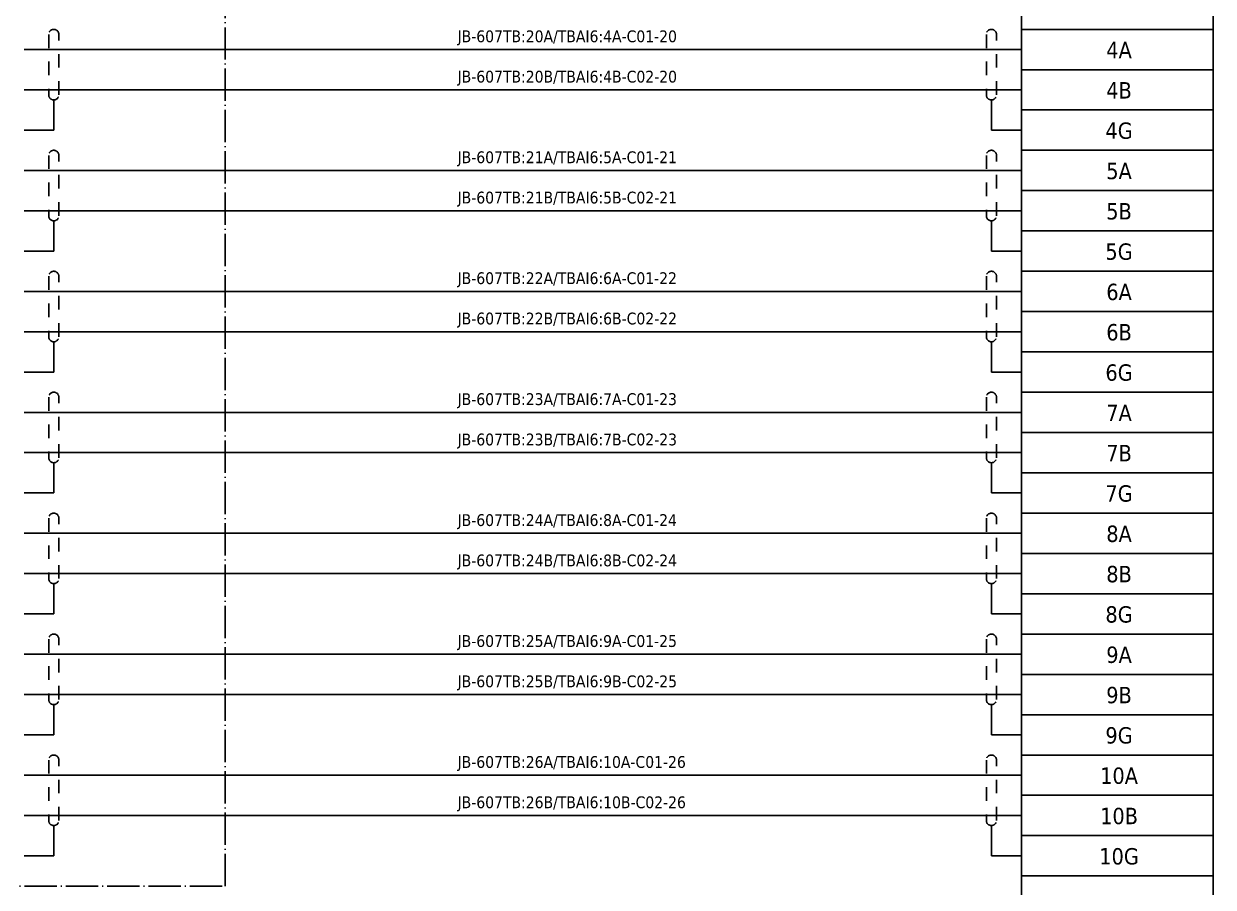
# Model space of a CAD drawing. Header units: millimetres. Extents: x 0 to 1792788, y -13 to 262234.
# Drawn here: x 89 to 207, y 125.9 to 211.6 of the extents above; entities that cross this region are included whole.
import ezdxf
from ezdxf.enums import TextEntityAlignment as Align

# ---------------------------------------------------------------- set-up
doc = ezdxf.new("R2010")
doc.units = ezdxf.units.MM
doc.linetypes.add('EPL_DASH', pattern=[1, 0.5, -0.5])
doc.linetypes.add('EPL_DASHDOT', pattern=[1, 0.8, -0.1, 0, -0.1])
for name, color, linetype, lineweight in [('EPLAN300', 5, 'Continuous', 25), ('EPLAN307', 134, 'EPL_DASHDOT', 25), ('EPLAN311', 7, 'Continuous', 25), ('EPLAN314', 5, 'EPL_DASH', 25), ('EPLAN400', 5, 'Continuous', 35), ('EPLAN405', 7, 'Continuous', 25), ('EPLAN421', 5, 'Continuous', 35), ('EPLAN433', 251, 'Continuous', 35), ('EPLAN500', 7, 'Continuous', 35), ('EPLAN501', 7, 'Continuous', 35), ('EPLAN502', 7, 'Continuous', 35), ('EPLAN503', 7, 'Continuous', 35), ('EPLAN504', 7, 'Continuous', 35), ('EPLAN546', 1, 'Continuous', 25)]:
    doc.layers.add(name, color=color, linetype=linetype, lineweight=lineweight)
doc.styles.add('Tahoma', font='')
doc.styles.get('Tahoma').set_extended_font_data('Tahoma')

# ---------------------------------------------------------------- blocks, each defined once
blk = doc.blocks.new('EPLSYM_LibrarySPECIAL_en_US_Symbol427_Variant5_Placement1_26')
at = {"layer": 'EPLAN421', "color": 5, "style": 'Tahoma'}
for tag, p in [('17_20029[1]', (-0.9525, 3.335)), ('17_20029[2]', (20.0025, 3.335))]:
    blk.add_attdef(tag, text='', height=1.1739, dxfattribs=at).set_placement(p, align=Align.BOTTOM_RIGHT)
at = {"layer": 'EPLAN433', "color": 251, "style": 'Tahoma'}
blk.add_attdef('17_20406_1', text='', height=1.6254, dxfattribs=at).set_placement((0.9525, 1.5875), align=Align.BOTTOM_RIGHT)
blk.add_attdef('17_20406', text='', height=1.6254, dxfattribs=at).set_placement((0.9525, 1.5875), align=Align.BOTTOM_LEFT)
blk = doc.blocks.new('EPLSYM_LibrarySPECIAL_en_US_Symbol427_Variant5_Placement1_27')
at = {"layer": 'EPLAN421', "color": 5, "style": 'Tahoma'}
for tag, p in [('17_20029[1]', (-0.9525, 3.335)), ('17_20029[2]', (20.0025, 3.335))]:
    blk.add_attdef(tag, text='', height=1.1739, dxfattribs=at).set_placement(p, align=Align.BOTTOM_RIGHT)
at = {"layer": 'EPLAN433', "color": 251, "style": 'Tahoma'}
blk.add_attdef('17_20406_1', text='', height=1.6254, dxfattribs=at).set_placement((0.9525, 1.5875), align=Align.BOTTOM_RIGHT)
blk.add_attdef('17_20406', text='', height=1.6254, dxfattribs=at).set_placement((0.9525, 1.5875), align=Align.BOTTOM_LEFT)
blk = doc.blocks.new('EPLSYM_LibrarySPECIAL_en_US_Symbol427_Variant5_Placement1_28')
at = {"layer": 'EPLAN421', "color": 5, "style": 'Tahoma'}
for tag, p in [('17_20029[1]', (-0.9525, 3.335)), ('17_20029[2]', (20.0025, 3.335))]:
    blk.add_attdef(tag, text='', height=1.1739, dxfattribs=at).set_placement(p, align=Align.BOTTOM_RIGHT)
at = {"layer": 'EPLAN433', "color": 251, "style": 'Tahoma'}
blk.add_attdef('17_20406_1', text='', height=1.6254, dxfattribs=at).set_placement((0.9525, 1.5875), align=Align.BOTTOM_RIGHT)
blk.add_attdef('17_20406', text='', height=1.6254, dxfattribs=at).set_placement((0.9525, 1.5875), align=Align.BOTTOM_LEFT)
blk = doc.blocks.new('EPLSYM_LibrarySPECIAL_en_US_Symbol427_Variant5_Placement1_29')
at = {"layer": 'EPLAN421', "color": 5, "style": 'Tahoma'}
for tag, p in [('17_20029[1]', (-0.9525, 3.335)), ('17_20029[2]', (20.0025, 3.335))]:
    blk.add_attdef(tag, text='', height=1.1739, dxfattribs=at).set_placement(p, align=Align.BOTTOM_RIGHT)
at = {"layer": 'EPLAN433', "color": 251, "style": 'Tahoma'}
blk.add_attdef('17_20406_1', text='', height=1.6254, dxfattribs=at).set_placement((0.9525, 1.5875), align=Align.BOTTOM_RIGHT)
blk.add_attdef('17_20406', text='', height=1.6254, dxfattribs=at).set_placement((0.9525, 1.5875), align=Align.BOTTOM_LEFT)
blk = doc.blocks.new('EPLSYM_LibrarySPECIAL_en_US_Symbol427_Variant5_Placement1_30')
at = {"layer": 'EPLAN421', "color": 5, "style": 'Tahoma'}
for tag, p in [('17_20029[1]', (-0.9525, 3.335)), ('17_20029[2]', (20.0025, 3.335))]:
    blk.add_attdef(tag, text='', height=1.1739, dxfattribs=at).set_placement(p, align=Align.BOTTOM_RIGHT)
at = {"layer": 'EPLAN433', "color": 251, "style": 'Tahoma'}
blk.add_attdef('17_20406_1', text='', height=1.6254, dxfattribs=at).set_placement((0.9525, 1.5875), align=Align.BOTTOM_RIGHT)
blk.add_attdef('17_20406', text='', height=1.6254, dxfattribs=at).set_placement((0.9525, 1.5875), align=Align.BOTTOM_LEFT)
blk = doc.blocks.new('EPLSYM_LibrarySPECIAL_en_US_Symbol427_Variant5_Placement1_31')
at = {"layer": 'EPLAN421', "color": 5, "style": 'Tahoma'}
for tag, p in [('17_20029[1]', (-0.9525, 3.335)), ('17_20029[2]', (20.0025, 3.335))]:
    blk.add_attdef(tag, text='', height=1.1739, dxfattribs=at).set_placement(p, align=Align.BOTTOM_RIGHT)
at = {"layer": 'EPLAN433', "color": 251, "style": 'Tahoma'}
blk.add_attdef('17_20406_1', text='', height=1.6254, dxfattribs=at).set_placement((0.9525, 1.5875), align=Align.BOTTOM_RIGHT)
blk.add_attdef('17_20406', text='', height=1.6254, dxfattribs=at).set_placement((0.9525, 1.5875), align=Align.BOTTOM_LEFT)
blk = doc.blocks.new('EPLSYM_LibrarySPECIAL_en_US_Symbol427_Variant5_Placement1_32')
at = {"layer": 'EPLAN421', "color": 5, "style": 'Tahoma'}
for tag, p in [('17_20029[1]', (-0.9525, 3.335)), ('17_20029[2]', (20.0025, 3.335))]:
    blk.add_attdef(tag, text='', height=1.1739, dxfattribs=at).set_placement(p, align=Align.BOTTOM_RIGHT)
at = {"layer": 'EPLAN433', "color": 251, "style": 'Tahoma'}
blk.add_attdef('17_20406_1', text='', height=1.6254, dxfattribs=at).set_placement((0.9525, 1.5875), align=Align.BOTTOM_RIGHT)
blk.add_attdef('17_20406', text='', height=1.6254, dxfattribs=at).set_placement((0.9525, 1.5875), align=Align.BOTTOM_LEFT)
blk = doc.blocks.new('EPLSYM_LibrarySPECIAL_en_US_Symbol427_Variant5_Placement1_33')
at = {"layer": 'EPLAN421', "color": 5, "style": 'Tahoma'}
for tag, p in [('17_20029[1]', (-0.9525, 3.335)), ('17_20029[2]', (20.0025, 3.335))]:
    blk.add_attdef(tag, text='', height=1.1739, dxfattribs=at).set_placement(p, align=Align.BOTTOM_RIGHT)
at = {"layer": 'EPLAN433', "color": 251, "style": 'Tahoma'}
blk.add_attdef('17_20406_1', text='', height=1.6254, dxfattribs=at).set_placement((0.9525, 1.5875), align=Align.BOTTOM_RIGHT)
blk.add_attdef('17_20406', text='', height=1.6254, dxfattribs=at).set_placement((0.9525, 1.5875), align=Align.BOTTOM_LEFT)
blk = doc.blocks.new('EPLSYM_LibrarySPECIAL_en_US_Symbol427_Variant5_Placement1_34')
at = {"layer": 'EPLAN421', "color": 5, "style": 'Tahoma'}
for tag, p in [('17_20029[1]', (-0.9525, 3.335)), ('17_20029[2]', (20.0025, 3.335))]:
    blk.add_attdef(tag, text='', height=1.1739, dxfattribs=at).set_placement(p, align=Align.BOTTOM_RIGHT)
at = {"layer": 'EPLAN433', "color": 251, "style": 'Tahoma'}
blk.add_attdef('17_20406_1', text='', height=1.6254, dxfattribs=at).set_placement((0.9525, 1.5875), align=Align.BOTTOM_RIGHT)
blk.add_attdef('17_20406', text='', height=1.6254, dxfattribs=at).set_placement((0.9525, 1.5875), align=Align.BOTTOM_LEFT)
blk = doc.blocks.new('EPLSYM_LibrarySPECIAL_en_US_Symbol427_Variant5_Placement1_35')
at = {"layer": 'EPLAN421', "color": 5, "style": 'Tahoma'}
for tag, p in [('17_20029[1]', (-0.9525, 3.335)), ('17_20029[2]', (20.0025, 3.335))]:
    blk.add_attdef(tag, text='', height=1.1739, dxfattribs=at).set_placement(p, align=Align.BOTTOM_RIGHT)
at = {"layer": 'EPLAN433', "color": 251, "style": 'Tahoma'}
blk.add_attdef('17_20406_1', text='', height=1.6254, dxfattribs=at).set_placement((0.9525, 1.5875), align=Align.BOTTOM_RIGHT)
blk.add_attdef('17_20406', text='', height=1.6254, dxfattribs=at).set_placement((0.9525, 1.5875), align=Align.BOTTOM_LEFT)
blk = doc.blocks.new('EPLSYM_LibrarySPECIAL_en_US_Symbol427_Variant5_Placement1_36')
at = {"layer": 'EPLAN421', "color": 5, "style": 'Tahoma'}
for tag, p in [('17_20029[1]', (-0.9525, 3.335)), ('17_20029[2]', (20.0025, 3.335))]:
    blk.add_attdef(tag, text='', height=1.1739, dxfattribs=at).set_placement(p, align=Align.BOTTOM_RIGHT)
at = {"layer": 'EPLAN433', "color": 251, "style": 'Tahoma'}
blk.add_attdef('17_20406_1', text='', height=1.6254, dxfattribs=at).set_placement((0.9525, 1.5875), align=Align.BOTTOM_RIGHT)
blk.add_attdef('17_20406', text='', height=1.6254, dxfattribs=at).set_placement((0.9525, 1.5875), align=Align.BOTTOM_LEFT)
blk = doc.blocks.new('EPLSYM_LibrarySPECIAL_en_US_Symbol427_Variant5_Placement1_37')
at = {"layer": 'EPLAN421', "color": 5, "style": 'Tahoma'}
for tag, p in [('17_20029[1]', (-0.9525, 3.335)), ('17_20029[2]', (20.0025, 3.335))]:
    blk.add_attdef(tag, text='', height=1.1739, dxfattribs=at).set_placement(p, align=Align.BOTTOM_RIGHT)
at = {"layer": 'EPLAN433', "color": 251, "style": 'Tahoma'}
blk.add_attdef('17_20406_1', text='', height=1.6254, dxfattribs=at).set_placement((0.9525, 1.5875), align=Align.BOTTOM_RIGHT)
blk.add_attdef('17_20406', text='', height=1.6254, dxfattribs=at).set_placement((0.9525, 1.5875), align=Align.BOTTOM_LEFT)
blk = doc.blocks.new('EPLSYM_LibrarySPECIAL_en_US_Symbol427_Variant5_Placement1_38')
at = {"layer": 'EPLAN421', "color": 5, "style": 'Tahoma'}
for tag, p in [('17_20029[1]', (-0.9525, 3.335)), ('17_20029[2]', (20.0025, 3.335))]:
    blk.add_attdef(tag, text='', height=1.1739, dxfattribs=at).set_placement(p, align=Align.BOTTOM_RIGHT)
at = {"layer": 'EPLAN433', "color": 251, "style": 'Tahoma'}
blk.add_attdef('17_20406_1', text='', height=1.6254, dxfattribs=at).set_placement((0.9525, 1.5875), align=Align.BOTTOM_RIGHT)
blk.add_attdef('17_20406', text='', height=1.6254, dxfattribs=at).set_placement((0.9525, 1.5875), align=Align.BOTTOM_LEFT)
blk = doc.blocks.new('EPLSYM_LibrarySPECIAL_en_US_Symbol427_Variant5_Placement1_39')
at = {"layer": 'EPLAN421', "color": 5, "style": 'Tahoma'}
for tag, p in [('17_20029[1]', (-0.9525, 3.335)), ('17_20029[2]', (20.0025, 3.335))]:
    blk.add_attdef(tag, text='', height=1.1739, dxfattribs=at).set_placement(p, align=Align.BOTTOM_RIGHT)
at = {"layer": 'EPLAN433', "color": 251, "style": 'Tahoma'}
blk.add_attdef('17_20406_1', text='', height=1.6254, dxfattribs=at).set_placement((0.9525, 1.5875), align=Align.BOTTOM_RIGHT)
blk.add_attdef('17_20406', text='', height=1.6254, dxfattribs=at).set_placement((0.9525, 1.5875), align=Align.BOTTOM_LEFT)
blk = doc.blocks.new('EPLSYM_LibrarySPECIAL_en_US_Symbol427_Variant5_Placement1_54')
at = {"layer": 'EPLAN421', "color": 5, "style": 'Tahoma'}
for tag, p in [('17_20029[1]', (-0.9525, 3.335)), ('17_20029[2]', (20.0025, 3.335))]:
    blk.add_attdef(tag, text='', height=1.1739, dxfattribs=at).set_placement(p, align=Align.BOTTOM_RIGHT)
at = {"layer": 'EPLAN433', "color": 251, "style": 'Tahoma'}
blk.add_attdef('17_20406_1', text='', height=1.6254, dxfattribs=at).set_placement((0.9525, 1.5875), align=Align.BOTTOM_RIGHT)
blk.add_attdef('17_20406', text='', height=1.6254, dxfattribs=at).set_placement((0.9525, 1.5875), align=Align.BOTTOM_LEFT)
blk = doc.blocks.new('EPLSYM_LibrarySPECIAL_en_US_Symbol427_Variant5_Placement1_55')
at = {"layer": 'EPLAN421', "color": 5, "style": 'Tahoma'}
for tag, p in [('17_20029[1]', (-0.9525, 3.335)), ('17_20029[2]', (20.0025, 3.335))]:
    blk.add_attdef(tag, text='', height=1.1739, dxfattribs=at).set_placement(p, align=Align.BOTTOM_RIGHT)
at = {"layer": 'EPLAN433', "color": 251, "style": 'Tahoma'}
blk.add_attdef('17_20406_1', text='', height=1.6254, dxfattribs=at).set_placement((0.9525, 1.5875), align=Align.BOTTOM_RIGHT)
blk.add_attdef('17_20406', text='', height=1.6254, dxfattribs=at).set_placement((0.9525, 1.5875), align=Align.BOTTOM_LEFT)
blk = doc.blocks.new('EPLSYM_LibrarySPECIAL_en_US_Symbol427_Variant5_Placement1_56')
at = {"layer": 'EPLAN421', "color": 5, "style": 'Tahoma'}
for tag, p in [('17_20029[1]', (-0.9525, 3.335)), ('17_20029[2]', (20.0025, 3.335))]:
    blk.add_attdef(tag, text='', height=1.1739, dxfattribs=at).set_placement(p, align=Align.BOTTOM_RIGHT)
at = {"layer": 'EPLAN433', "color": 251, "style": 'Tahoma'}
blk.add_attdef('17_20406_1', text='', height=1.6254, dxfattribs=at).set_placement((0.9525, 1.5875), align=Align.BOTTOM_RIGHT)
blk.add_attdef('17_20406', text='', height=1.6254, dxfattribs=at).set_placement((0.9525, 1.5875), align=Align.BOTTOM_LEFT)
blk = doc.blocks.new('EPLSYM_LibrarySPECIAL_en_US_Symbol427_Variant5_Placement1_57')
at = {"layer": 'EPLAN421', "color": 5, "style": 'Tahoma'}
for tag, p in [('17_20029[1]', (-0.9525, 3.335)), ('17_20029[2]', (20.0025, 3.335))]:
    blk.add_attdef(tag, text='', height=1.1739, dxfattribs=at).set_placement(p, align=Align.BOTTOM_RIGHT)
at = {"layer": 'EPLAN433', "color": 251, "style": 'Tahoma'}
blk.add_attdef('17_20406_1', text='', height=1.6254, dxfattribs=at).set_placement((0.9525, 1.5875), align=Align.BOTTOM_RIGHT)
blk.add_attdef('17_20406', text='', height=1.6254, dxfattribs=at).set_placement((0.9525, 1.5875), align=Align.BOTTOM_LEFT)
blk = doc.blocks.new('EPLSYM_LibrarySPECIAL_en_US_Symbol427_Variant5_Placement1_58')
at = {"layer": 'EPLAN421', "color": 5, "style": 'Tahoma'}
for tag, p in [('17_20029[1]', (-0.9525, 3.335)), ('17_20029[2]', (20.0025, 3.335))]:
    blk.add_attdef(tag, text='', height=1.1739, dxfattribs=at).set_placement(p, align=Align.BOTTOM_RIGHT)
at = {"layer": 'EPLAN433', "color": 251, "style": 'Tahoma'}
blk.add_attdef('17_20406_1', text='', height=1.6254, dxfattribs=at).set_placement((0.9525, 1.5875), align=Align.BOTTOM_RIGHT)
blk.add_attdef('17_20406', text='', height=1.6254, dxfattribs=at).set_placement((0.9525, 1.5875), align=Align.BOTTOM_LEFT)
blk = doc.blocks.new('EPLSYM_LibrarySPECIAL_en_US_Symbol427_Variant5_Placement1_59')
at = {"layer": 'EPLAN421', "color": 5, "style": 'Tahoma'}
for tag, p in [('17_20029[1]', (-0.9525, 3.335)), ('17_20029[2]', (20.0025, 3.335))]:
    blk.add_attdef(tag, text='', height=1.1739, dxfattribs=at).set_placement(p, align=Align.BOTTOM_RIGHT)
at = {"layer": 'EPLAN433', "color": 251, "style": 'Tahoma'}
blk.add_attdef('17_20406_1', text='', height=1.6254, dxfattribs=at).set_placement((0.9525, 1.5875), align=Align.BOTTOM_RIGHT)
blk.add_attdef('17_20406', text='', height=1.6254, dxfattribs=at).set_placement((0.9525, 1.5875), align=Align.BOTTOM_LEFT)
blk = doc.blocks.new('EPLSYM_LibrarySPECIAL_en_US_Symbol427_Variant5_Placement1_60')
at = {"layer": 'EPLAN421', "color": 5, "style": 'Tahoma'}
for tag, p in [('17_20029[1]', (-0.9525, 3.335)), ('17_20029[2]', (20.0025, 3.335))]:
    blk.add_attdef(tag, text='', height=1.1739, dxfattribs=at).set_placement(p, align=Align.BOTTOM_RIGHT)
at = {"layer": 'EPLAN433', "color": 251, "style": 'Tahoma'}
blk.add_attdef('17_20406_1', text='', height=1.6254, dxfattribs=at).set_placement((0.9525, 1.5875), align=Align.BOTTOM_RIGHT)
blk.add_attdef('17_20406', text='', height=1.6254, dxfattribs=at).set_placement((0.9525, 1.5875), align=Align.BOTTOM_LEFT)
blk = doc.blocks.new('EPLSYM_LibrarySPECIAL_Symbol5_Variant1_Placement1_16')
at = {"layer": 'EPLAN314', "ltscale": 2.7}
for p, q in [((-0.5, 6.5), (-0.5, 0.5)), ((0.5, 0.5), (0.5, 6.5))]:
    blk.add_line(p, q, dxfattribs=at)
for centre, start, end in [((0, 6.5), 0, 180), ((0, 0.5), 180, 0)]:
    blk.add_arc(centre, 0.5, start, end, dxfattribs=at)
blk = doc.blocks.new('EPLSYM_LibrarySPECIAL_Symbol5_Variant1_Placement1_17')
at = {"layer": 'EPLAN314', "ltscale": 2.7}
for p, q in [((-0.5, 6.5), (-0.5, 0.5)), ((0.5, 0.5), (0.5, 6.5))]:
    blk.add_line(p, q, dxfattribs=at)
for centre, start, end in [((0, 6.5), 0, 180), ((0, 0.5), 180, 0)]:
    blk.add_arc(centre, 0.5, start, end, dxfattribs=at)
blk = doc.blocks.new('EPLSYM_LibrarySPECIAL_Symbol5_Variant1_Placement1_18')
at = {"layer": 'EPLAN314', "ltscale": 2.7}
for p, q in [((-0.5, 6.5), (-0.5, 0.5)), ((0.5, 0.5), (0.5, 6.5))]:
    blk.add_line(p, q, dxfattribs=at)
for centre, start, end in [((0, 6.5), 0, 180), ((0, 0.5), 180, 0)]:
    blk.add_arc(centre, 0.5, start, end, dxfattribs=at)
blk = doc.blocks.new('EPLSYM_LibrarySPECIAL_Symbol5_Variant1_Placement1_19')
at = {"layer": 'EPLAN314', "ltscale": 2.7}
for p, q in [((-0.5, 6.5), (-0.5, 0.5)), ((0.5, 0.5), (0.5, 6.5))]:
    blk.add_line(p, q, dxfattribs=at)
for centre, start, end in [((0, 6.5), 0, 180), ((0, 0.5), 180, 0)]:
    blk.add_arc(centre, 0.5, start, end, dxfattribs=at)
blk = doc.blocks.new('EPLSYM_LibrarySPECIAL_Symbol5_Variant1_Placement1_20')
at = {"layer": 'EPLAN314', "ltscale": 2.7}
for p, q in [((-0.5, 6.5), (-0.5, 0.5)), ((0.5, 0.5), (0.5, 6.5))]:
    blk.add_line(p, q, dxfattribs=at)
for centre, start, end in [((0, 6.5), 0, 180), ((0, 0.5), 180, 0)]:
    blk.add_arc(centre, 0.5, start, end, dxfattribs=at)
blk = doc.blocks.new('EPLSYM_LibrarySPECIAL_Symbol5_Variant1_Placement1_21')
at = {"layer": 'EPLAN314', "ltscale": 2.7}
for p, q in [((-0.5, 6.5), (-0.5, 0.5)), ((0.5, 0.5), (0.5, 6.5))]:
    blk.add_line(p, q, dxfattribs=at)
for centre, start, end in [((0, 6.5), 0, 180), ((0, 0.5), 180, 0)]:
    blk.add_arc(centre, 0.5, start, end, dxfattribs=at)
blk = doc.blocks.new('EPLSYM_LibrarySPECIAL_Symbol5_Variant1_Placement1_22')
at = {"layer": 'EPLAN314', "ltscale": 2.7}
for p, q in [((-0.5, 6.5), (-0.5, 0.5)), ((0.5, 0.5), (0.5, 6.5))]:
    blk.add_line(p, q, dxfattribs=at)
for centre, start, end in [((0, 6.5), 0, 180), ((0, 0.5), 180, 0)]:
    blk.add_arc(centre, 0.5, start, end, dxfattribs=at)
blk = doc.blocks.new('EPLSYM_LibrarySPECIAL_Symbol5_Variant1_Placement1_23')
at = {"layer": 'EPLAN314', "ltscale": 2.7}
for p, q in [((-0.5, 6.5), (-0.5, 0.5)), ((0.5, 0.5), (0.5, 6.5))]:
    blk.add_line(p, q, dxfattribs=at)
for centre, start, end in [((0, 6.5), 0, 180), ((0, 0.5), 180, 0)]:
    blk.add_arc(centre, 0.5, start, end, dxfattribs=at)
blk = doc.blocks.new('EPLSYM_LibrarySPECIAL_Symbol5_Variant1_Placement1_24')
at = {"layer": 'EPLAN314', "ltscale": 2.7}
for p, q in [((-0.5, 6.5), (-0.5, 0.5)), ((0.5, 0.5), (0.5, 6.5))]:
    blk.add_line(p, q, dxfattribs=at)
for centre, start, end in [((0, 6.5), 0, 180), ((0, 0.5), 180, 0)]:
    blk.add_arc(centre, 0.5, start, end, dxfattribs=at)
blk = doc.blocks.new('EPLSYM_LibrarySPECIAL_Symbol5_Variant1_Placement1_25')
at = {"layer": 'EPLAN314', "ltscale": 2.7}
for p, q in [((-0.5, 6.5), (-0.5, 0.5)), ((0.5, 0.5), (0.5, 6.5))]:
    blk.add_line(p, q, dxfattribs=at)
for centre, start, end in [((0, 6.5), 0, 180), ((0, 0.5), 180, 0)]:
    blk.add_arc(centre, 0.5, start, end, dxfattribs=at)
blk = doc.blocks.new('EPLSYM_LibrarySPECIAL_Symbol5_Variant1_Placement1_26')
at = {"layer": 'EPLAN314', "ltscale": 2.7}
for p, q in [((-0.5, 6.5), (-0.5, 0.5)), ((0.5, 0.5), (0.5, 6.5))]:
    blk.add_line(p, q, dxfattribs=at)
for centre, start, end in [((0, 6.5), 0, 180), ((0, 0.5), 180, 0)]:
    blk.add_arc(centre, 0.5, start, end, dxfattribs=at)
blk = doc.blocks.new('EPLSYM_LibrarySPECIAL_Symbol5_Variant1_Placement1_27')
at = {"layer": 'EPLAN314', "ltscale": 2.7}
for p, q in [((-0.5, 6.5), (-0.5, 0.5)), ((0.5, 0.5), (0.5, 6.5))]:
    blk.add_line(p, q, dxfattribs=at)
for centre, start, end in [((0, 6.5), 0, 180), ((0, 0.5), 180, 0)]:
    blk.add_arc(centre, 0.5, start, end, dxfattribs=at)
blk = doc.blocks.new('EPLSYM_LibrarySPECIAL_Symbol5_Variant1_Placement1_28')
at = {"layer": 'EPLAN314', "ltscale": 2.7}
for p, q in [((-0.5, 6.5), (-0.5, 0.5)), ((0.5, 0.5), (0.5, 6.5))]:
    blk.add_line(p, q, dxfattribs=at)
for centre, start, end in [((0, 6.5), 0, 180), ((0, 0.5), 180, 0)]:
    blk.add_arc(centre, 0.5, start, end, dxfattribs=at)
blk = doc.blocks.new('EPLSYM_LibrarySPECIAL_Symbol5_Variant1_Placement1_29')
at = {"layer": 'EPLAN314', "ltscale": 2.7}
for p, q in [((-0.5, 6.5), (-0.5, 0.5)), ((0.5, 0.5), (0.5, 6.5))]:
    blk.add_line(p, q, dxfattribs=at)
for centre, start, end in [((0, 6.5), 0, 180), ((0, 0.5), 180, 0)]:
    blk.add_arc(centre, 0.5, start, end, dxfattribs=at)
blk = doc.blocks.new('EPLSYM_LibrarySPECIAL_Symbol308_Variant0_Placement0')
at = {"layer": 'EPLAN405', "color": 7, "style": 'Tahoma'}
for tag, p in [('17_31011', (1.5, 6.35)), ('17_31002', (1.5, 0.5))]:
    blk.add_attdef(tag, text='', height=1.17, dxfattribs=at).set_placement(p, align=Align.BOTTOM_LEFT)
for tag, p in [('17_31004', (1.5, 4.4)), ('17_31003', (1.5, 2.45))]:
    blk.add_attdef(tag, p, '', height=1.17, dxfattribs=at)
blk = doc.blocks.new('EPLSYM_LibrarySPECIAL_Symbol2_Variant0_Placement1_10')
at = {"layer": 'EPLAN307', "lineweight": 25, "ltscale": 4}
blk.add_lwpolyline([(0, -126), (106, -126), (106, 0), (0, 0)], close=True, dxfattribs=at)
at = {"layer": 'EPLAN400', "color": 5, "style": 'Tahoma'}
blk.add_attdef('88_20010', text='', height=2.2575, dxfattribs=at).set_placement((-1.5, -0.9515), align=Align.TOP_RIGHT)
at = {"layer": 'EPLAN500', "color": 7, "style": 'Tahoma'}
blk.add_attdef('88_20027', text='', height=1.6254, dxfattribs=at).set_placement((-1.5, -4.57508), align=Align.TOP_RIGHT)
at = {"layer": 'EPLAN501', "color": 7, "style": 'Tahoma'}
blk.add_attdef('88_20011', text='', height=1.6254, dxfattribs=at).set_placement((-1.5, -9.97508), align=Align.TOP_RIGHT)
at = {"layer": 'EPLAN502', "color": 7, "style": 'Tahoma'}
blk.add_attdef('88_20025', text='', height=1.6254, dxfattribs=at).set_placement((-1.5, -12.67508), align=Align.TOP_RIGHT)
at = {"layer": 'EPLAN503', "color": 7, "style": 'Tahoma'}
blk.add_attdef('88_20024', text='', height=1.6254, dxfattribs=at).set_placement((-1.5, -15.37508), align=Align.TOP_RIGHT)
at = {"layer": 'EPLAN504', "color": 7, "style": 'Tahoma'}
blk.add_attdef('88_20901[1]', text='', height=1.6254, dxfattribs=at).set_placement((-1.5, -7.27508), align=Align.TOP_RIGHT)

msp = doc.modelspace()

# ---------------------------------------------------------------- linework, layer by layer
at = {"layer": 'EPLAN300', "color": 3, "lineweight": 25, "ltscale": 4}
for points in [[(188, 211), (207, 211), (207, 215), (188, 215)], [(188, 199), (207, 199), (207, 203), (188, 203)], [(188, 187), (207, 187), (207, 191), (188, 191)], [(188, 175), (207, 175), (207, 179), (188, 179)], [(188, 163), (207, 163), (207, 167), (188, 167)], [(188, 151), (207, 151), (207, 155), (188, 155)], [(188, 139), (207, 139), (207, 143), (188, 143)], [(188, 127), (207, 127), (207, 131), (188, 131)]]:
    msp.add_lwpolyline(points, close=True, dxfattribs=at)
at = {"layer": 'EPLAN300', "lineweight": 25, "ltscale": 4}
for points in [[(188, 207), (207, 207), (207, 211), (188, 211)], [(188, 203), (207, 203), (207, 207), (188, 207)], [(188, 195), (207, 195), (207, 199), (188, 199)], [(188, 191), (207, 191), (207, 195), (188, 195)], [(188, 183), (207, 183), (207, 187), (188, 187)], [(188, 179), (207, 179), (207, 183), (188, 183)], [(188, 171), (207, 171), (207, 175), (188, 175)], [(188, 167), (207, 167), (207, 171), (188, 171)], [(188, 159), (207, 159), (207, 163), (188, 163)], [(188, 155), (207, 155), (207, 159), (188, 159)], [(188, 147), (207, 147), (207, 151), (188, 151)], [(188, 143), (207, 143), (207, 147), (188, 147)], [(188, 135), (207, 135), (207, 139), (188, 139)], [(188, 131), (207, 131), (207, 135), (188, 135)], [(188, 123), (207, 123), (207, 127), (188, 127)]]:
    msp.add_lwpolyline(points, close=True, dxfattribs=at)
at = {"layer": 'EPLAN311', "color": 7, "ltscale": 4}
for p, q in [((89.05, 209), (188, 209)), ((89.05, 205), (188, 205)), ((89.05, 197), (188, 197)), ((89.05, 193), (188, 193)), ((89.05, 185), (188, 185)), ((89.05, 181), (188, 181)), ((89.05, 173), (188, 173)), ((89.05, 169), (188, 169)), ((89.05, 161), (188, 161)), ((89.05, 157), (188, 157)), ((89.05, 149), (188, 149)), ((89.05, 145), (188, 145)), ((89.05, 137), (188, 137)), ((89.05, 133), (188, 133))]:
    msp.add_line(p, q, dxfattribs=at)
at = {"layer": 'EPLAN311', "color": 1, "linetype": 'Continuous', "lineweight": 25, "ltscale": 4}
for p, q in [((92, 203), (92, 201)), ((185, 203), (185, 201)), ((90, 201), (92, 201)), ((185, 201), (187, 201)), ((92, 191), (92, 189)), ((185, 191), (185, 189)), ((90, 189), (92, 189)), ((185, 189), (187, 189)), ((92, 179), (92, 177)), ((185, 179), (185, 177)), ((90, 177), (92, 177)), ((185, 177), (187, 177)), ((92, 167), (92, 165)), ((185, 167), (185, 165)), ((90, 165), (92, 165)), ((185, 165), (187, 165)), ((92, 155), (92, 153)), ((185, 155), (185, 153)), ((90, 153), (92, 153)), ((185, 153), (187, 153)), ((92, 143), (92, 141)), ((185, 143), (185, 141)), ((90, 141), (92, 141)), ((185, 141), (187, 141)), ((92, 131), (92, 129)), ((185, 131), (185, 129)), ((90, 129), (92, 129)), ((185, 129), (187, 129))]:
    msp.add_line(p, q, dxfattribs=at)
at = {"layer": 'EPLAN546', "ltscale": 4}
for p, q in [((92, 201), (92, 204)), ((185, 201), (185, 204)), ((89.05, 201), (92, 201)), ((188, 201), (185, 201)), ((92, 189), (92, 192)), ((185, 189), (185, 192)), ((89.05, 189), (92, 189)), ((188, 189), (185, 189)), ((92, 177), (92, 180)), ((185, 177), (185, 180)), ((89.05, 177), (92, 177)), ((188, 177), (185, 177)), ((92, 165), (92, 168)), ((185, 165), (185, 168)), ((89.05, 165), (92, 165)), ((188, 165), (185, 165)), ((92, 153), (92, 156)), ((185, 153), (185, 156)), ((89.05, 153), (92, 153)), ((188, 153), (185, 153)), ((92, 141), (92, 144)), ((185, 141), (185, 144)), ((89.05, 141), (92, 141)), ((188, 141), (185, 141)), ((92, 129), (92, 132)), ((185, 129), (185, 132)), ((89.05, 129), (92, 129)), ((188, 129), (185, 129))]:
    msp.add_line(p, q, dxfattribs=at)

# ---------------------------------------------------------------- block references
ref = msp.add_blockref('EPLSYM_LibrarySPECIAL_Symbol2_Variant0_Placement1_10', (3, 252))
ref.add_attrib('88_20010', 'JB-607', dxfattribs={"layer": 'EPLAN400', "color": 5, "height": 2.257, "style": 'Tahoma'}).set_placement((16.61, 255.81), align=Align.TOP_RIGHT)
for name, p in [('EPLSYM_LibrarySPECIAL_Symbol5_Variant1_Placement1_16', (92, 204)), ('EPLSYM_LibrarySPECIAL_Symbol5_Variant1_Placement1_17', (185, 204)), ('EPLSYM_LibrarySPECIAL_Symbol5_Variant1_Placement1_18', (92, 192)), ('EPLSYM_LibrarySPECIAL_Symbol5_Variant1_Placement1_19', (185, 192)), ('EPLSYM_LibrarySPECIAL_Symbol5_Variant1_Placement1_20', (92, 180)), ('EPLSYM_LibrarySPECIAL_Symbol5_Variant1_Placement1_21', (185, 180)), ('EPLSYM_LibrarySPECIAL_Symbol5_Variant1_Placement1_22', (92, 168)), ('EPLSYM_LibrarySPECIAL_Symbol5_Variant1_Placement1_23', (185, 168)), ('EPLSYM_LibrarySPECIAL_Symbol5_Variant1_Placement1_24', (92, 156)), ('EPLSYM_LibrarySPECIAL_Symbol5_Variant1_Placement1_25', (185, 156)), ('EPLSYM_LibrarySPECIAL_Symbol5_Variant1_Placement1_26', (92, 144)), ('EPLSYM_LibrarySPECIAL_Symbol5_Variant1_Placement1_27', (185, 144)), ('EPLSYM_LibrarySPECIAL_Symbol5_Variant1_Placement1_28', (92, 132)), ('EPLSYM_LibrarySPECIAL_Symbol5_Variant1_Placement1_29', (185, 132))]:
    msp.add_blockref(name, p)
ref = msp.add_blockref('EPLSYM_LibrarySPECIAL_Symbol308_Variant0_Placement0', (132, 209))
ref.add_attrib('17_31011', 'JB-607TB:20A/TBAI6:4A-C01-20', dxfattribs={"layer": 'EPLAN405', "color": 7, "height": 1.1739, "style": 'Tahoma'}).set_placement((132.05, 209.37), align=Align.BOTTOM_LEFT)
ref = msp.add_blockref('EPLSYM_LibrarySPECIAL_en_US_Symbol427_Variant5_Placement1_26', (188, 209))
ref.add_attrib('17_20011', '4A', dxfattribs={"layer": 'EPLAN501', "color": 7, "height": 1.625, "style": 'Tahoma'}).set_placement((197.66, 207.65), align=Align.BOTTOM_CENTER)
ref = msp.add_blockref('EPLSYM_LibrarySPECIAL_Symbol308_Variant0_Placement0', (132, 205))
ref.add_attrib('17_31011', 'JB-607TB:20B/TBAI6:4B-C02-20', dxfattribs={"layer": 'EPLAN405', "color": 7, "height": 1.1739, "style": 'Tahoma'}).set_placement((132.05, 205.37), align=Align.BOTTOM_LEFT)
ref = msp.add_blockref('EPLSYM_LibrarySPECIAL_en_US_Symbol427_Variant5_Placement1_27', (188, 205))
ref.add_attrib('17_20011', '4B', dxfattribs={"layer": 'EPLAN501', "color": 7, "height": 1.625, "style": 'Tahoma'}).set_placement((197.66, 203.65), align=Align.BOTTOM_CENTER)
ref = msp.add_blockref('EPLSYM_LibrarySPECIAL_en_US_Symbol427_Variant5_Placement1_54', (188, 201))
ref.add_attrib('17_20011', '4G', dxfattribs={"layer": 'EPLAN501', "color": 7, "height": 1.625, "style": 'Tahoma'}).set_placement((197.66, 199.65), align=Align.BOTTOM_CENTER)
ref = msp.add_blockref('EPLSYM_LibrarySPECIAL_Symbol308_Variant0_Placement0', (132, 197))
ref.add_attrib('17_31011', 'JB-607TB:21A/TBAI6:5A-C01-21', dxfattribs={"layer": 'EPLAN405', "color": 7, "height": 1.1739, "style": 'Tahoma'}).set_placement((132.05, 197.37), align=Align.BOTTOM_LEFT)
ref = msp.add_blockref('EPLSYM_LibrarySPECIAL_en_US_Symbol427_Variant5_Placement1_28', (188, 197))
ref.add_attrib('17_20011', '5A', dxfattribs={"layer": 'EPLAN501', "color": 7, "height": 1.625, "style": 'Tahoma'}).set_placement((197.66, 195.65), align=Align.BOTTOM_CENTER)
ref = msp.add_blockref('EPLSYM_LibrarySPECIAL_Symbol308_Variant0_Placement0', (132, 193))
ref.add_attrib('17_31011', 'JB-607TB:21B/TBAI6:5B-C02-21', dxfattribs={"layer": 'EPLAN405', "color": 7, "height": 1.1739, "style": 'Tahoma'}).set_placement((132.05, 193.37), align=Align.BOTTOM_LEFT)
ref = msp.add_blockref('EPLSYM_LibrarySPECIAL_en_US_Symbol427_Variant5_Placement1_29', (188, 193))
ref.add_attrib('17_20011', '5B', dxfattribs={"layer": 'EPLAN501', "color": 7, "height": 1.625, "style": 'Tahoma'}).set_placement((197.66, 191.65), align=Align.BOTTOM_CENTER)
ref = msp.add_blockref('EPLSYM_LibrarySPECIAL_en_US_Symbol427_Variant5_Placement1_55', (188, 189))
ref.add_attrib('17_20011', '5G', dxfattribs={"layer": 'EPLAN501', "color": 7, "height": 1.625, "style": 'Tahoma'}).set_placement((197.66, 187.65), align=Align.BOTTOM_CENTER)
ref = msp.add_blockref('EPLSYM_LibrarySPECIAL_Symbol308_Variant0_Placement0', (132, 185))
ref.add_attrib('17_31011', 'JB-607TB:22A/TBAI6:6A-C01-22', dxfattribs={"layer": 'EPLAN405', "color": 7, "height": 1.1739, "style": 'Tahoma'}).set_placement((132.05, 185.37), align=Align.BOTTOM_LEFT)
ref = msp.add_blockref('EPLSYM_LibrarySPECIAL_en_US_Symbol427_Variant5_Placement1_30', (188, 185))
ref.add_attrib('17_20011', '6A', dxfattribs={"layer": 'EPLAN501', "color": 7, "height": 1.625, "style": 'Tahoma'}).set_placement((197.66, 183.65), align=Align.BOTTOM_CENTER)
ref = msp.add_blockref('EPLSYM_LibrarySPECIAL_Symbol308_Variant0_Placement0', (132, 181))
ref.add_attrib('17_31011', 'JB-607TB:22B/TBAI6:6B-C02-22', dxfattribs={"layer": 'EPLAN405', "color": 7, "height": 1.1739, "style": 'Tahoma'}).set_placement((132.05, 181.37), align=Align.BOTTOM_LEFT)
ref = msp.add_blockref('EPLSYM_LibrarySPECIAL_en_US_Symbol427_Variant5_Placement1_31', (188, 181))
ref.add_attrib('17_20011', '6B', dxfattribs={"layer": 'EPLAN501', "color": 7, "height": 1.625, "style": 'Tahoma'}).set_placement((197.66, 179.65), align=Align.BOTTOM_CENTER)
ref = msp.add_blockref('EPLSYM_LibrarySPECIAL_en_US_Symbol427_Variant5_Placement1_56', (188, 177))
ref.add_attrib('17_20011', '6G', dxfattribs={"layer": 'EPLAN501', "color": 7, "height": 1.625, "style": 'Tahoma'}).set_placement((197.66, 175.65), align=Align.BOTTOM_CENTER)
ref = msp.add_blockref('EPLSYM_LibrarySPECIAL_Symbol308_Variant0_Placement0', (132, 173))
ref.add_attrib('17_31011', 'JB-607TB:23A/TBAI6:7A-C01-23', dxfattribs={"layer": 'EPLAN405', "color": 7, "height": 1.1739, "style": 'Tahoma'}).set_placement((132.05, 173.37), align=Align.BOTTOM_LEFT)
ref = msp.add_blockref('EPLSYM_LibrarySPECIAL_en_US_Symbol427_Variant5_Placement1_32', (188, 173))
ref.add_attrib('17_20011', '7A', dxfattribs={"layer": 'EPLAN501', "color": 7, "height": 1.625, "style": 'Tahoma'}).set_placement((197.66, 171.65), align=Align.BOTTOM_CENTER)
ref = msp.add_blockref('EPLSYM_LibrarySPECIAL_Symbol308_Variant0_Placement0', (132, 169))
ref.add_attrib('17_31011', 'JB-607TB:23B/TBAI6:7B-C02-23', dxfattribs={"layer": 'EPLAN405', "color": 7, "height": 1.1739, "style": 'Tahoma'}).set_placement((132.05, 169.37), align=Align.BOTTOM_LEFT)
ref = msp.add_blockref('EPLSYM_LibrarySPECIAL_en_US_Symbol427_Variant5_Placement1_33', (188, 169))
ref.add_attrib('17_20011', '7B', dxfattribs={"layer": 'EPLAN501', "color": 7, "height": 1.625, "style": 'Tahoma'}).set_placement((197.66, 167.65), align=Align.BOTTOM_CENTER)
ref = msp.add_blockref('EPLSYM_LibrarySPECIAL_en_US_Symbol427_Variant5_Placement1_57', (188, 165))
ref.add_attrib('17_20011', '7G', dxfattribs={"layer": 'EPLAN501', "color": 7, "height": 1.625, "style": 'Tahoma'}).set_placement((197.66, 163.65), align=Align.BOTTOM_CENTER)
ref = msp.add_blockref('EPLSYM_LibrarySPECIAL_Symbol308_Variant0_Placement0', (132, 161))
ref.add_attrib('17_31011', 'JB-607TB:24A/TBAI6:8A-C01-24', dxfattribs={"layer": 'EPLAN405', "color": 7, "height": 1.1739, "style": 'Tahoma'}).set_placement((132.05, 161.37), align=Align.BOTTOM_LEFT)
ref = msp.add_blockref('EPLSYM_LibrarySPECIAL_en_US_Symbol427_Variant5_Placement1_34', (188, 161))
ref.add_attrib('17_20011', '8A', dxfattribs={"layer": 'EPLAN501', "color": 7, "height": 1.625, "style": 'Tahoma'}).set_placement((197.66, 159.65), align=Align.BOTTOM_CENTER)
ref = msp.add_blockref('EPLSYM_LibrarySPECIAL_Symbol308_Variant0_Placement0', (132, 157))
ref.add_attrib('17_31011', 'JB-607TB:24B/TBAI6:8B-C02-24', dxfattribs={"layer": 'EPLAN405', "color": 7, "height": 1.1739, "style": 'Tahoma'}).set_placement((132.05, 157.37), align=Align.BOTTOM_LEFT)
ref = msp.add_blockref('EPLSYM_LibrarySPECIAL_en_US_Symbol427_Variant5_Placement1_35', (188, 157))
ref.add_attrib('17_20011', '8B', dxfattribs={"layer": 'EPLAN501', "color": 7, "height": 1.625, "style": 'Tahoma'}).set_placement((197.66, 155.65), align=Align.BOTTOM_CENTER)
ref = msp.add_blockref('EPLSYM_LibrarySPECIAL_en_US_Symbol427_Variant5_Placement1_58', (188, 153))
ref.add_attrib('17_20011', '8G', dxfattribs={"layer": 'EPLAN501', "color": 7, "height": 1.625, "style": 'Tahoma'}).set_placement((197.66, 151.65), align=Align.BOTTOM_CENTER)
ref = msp.add_blockref('EPLSYM_LibrarySPECIAL_Symbol308_Variant0_Placement0', (132, 149))
ref.add_attrib('17_31011', 'JB-607TB:25A/TBAI6:9A-C01-25', dxfattribs={"layer": 'EPLAN405', "color": 7, "height": 1.1739, "style": 'Tahoma'}).set_placement((132.05, 149.37), align=Align.BOTTOM_LEFT)
ref = msp.add_blockref('EPLSYM_LibrarySPECIAL_en_US_Symbol427_Variant5_Placement1_36', (188, 149))
ref.add_attrib('17_20011', '9A', dxfattribs={"layer": 'EPLAN501', "color": 7, "height": 1.625, "style": 'Tahoma'}).set_placement((197.66, 147.65), align=Align.BOTTOM_CENTER)
ref = msp.add_blockref('EPLSYM_LibrarySPECIAL_Symbol308_Variant0_Placement0', (132, 145))
ref.add_attrib('17_31011', 'JB-607TB:25B/TBAI6:9B-C02-25', dxfattribs={"layer": 'EPLAN405', "color": 7, "height": 1.1739, "style": 'Tahoma'}).set_placement((132.05, 145.37), align=Align.BOTTOM_LEFT)
ref = msp.add_blockref('EPLSYM_LibrarySPECIAL_en_US_Symbol427_Variant5_Placement1_37', (188, 145))
ref.add_attrib('17_20011', '9B', dxfattribs={"layer": 'EPLAN501', "color": 7, "height": 1.625, "style": 'Tahoma'}).set_placement((197.66, 143.65), align=Align.BOTTOM_CENTER)
ref = msp.add_blockref('EPLSYM_LibrarySPECIAL_en_US_Symbol427_Variant5_Placement1_59', (188, 141))
ref.add_attrib('17_20011', '9G', dxfattribs={"layer": 'EPLAN501', "color": 7, "height": 1.625, "style": 'Tahoma'}).set_placement((197.66, 139.65), align=Align.BOTTOM_CENTER)
ref = msp.add_blockref('EPLSYM_LibrarySPECIAL_Symbol308_Variant0_Placement0', (132, 137))
ref.add_attrib('17_31011', 'JB-607TB:26A/TBAI6:10A-C01-26', dxfattribs={"layer": 'EPLAN405', "color": 7, "height": 1.1739, "style": 'Tahoma'}).set_placement((132.05, 137.37), align=Align.BOTTOM_LEFT)
ref = msp.add_blockref('EPLSYM_LibrarySPECIAL_en_US_Symbol427_Variant5_Placement1_38', (188, 137))
ref.add_attrib('17_20011', '10A', dxfattribs={"layer": 'EPLAN501', "color": 7, "height": 1.625, "style": 'Tahoma'}).set_placement((197.66, 135.65), align=Align.BOTTOM_CENTER)
ref = msp.add_blockref('EPLSYM_LibrarySPECIAL_Symbol308_Variant0_Placement0', (132, 133))
ref.add_attrib('17_31011', 'JB-607TB:26B/TBAI6:10B-C02-26', dxfattribs={"layer": 'EPLAN405', "color": 7, "height": 1.1739, "style": 'Tahoma'}).set_placement((132.05, 133.37), align=Align.BOTTOM_LEFT)
ref = msp.add_blockref('EPLSYM_LibrarySPECIAL_en_US_Symbol427_Variant5_Placement1_39', (188, 133))
ref.add_attrib('17_20011', '10B', dxfattribs={"layer": 'EPLAN501', "color": 7, "height": 1.625, "style": 'Tahoma'}).set_placement((197.66, 131.65), align=Align.BOTTOM_CENTER)
ref = msp.add_blockref('EPLSYM_LibrarySPECIAL_en_US_Symbol427_Variant5_Placement1_60', (188, 129))
ref.add_attrib('17_20011', '10G', dxfattribs={"layer": 'EPLAN501', "color": 7, "height": 1.625, "style": 'Tahoma'}).set_placement((197.66, 127.65), align=Align.BOTTOM_CENTER)

doc.saveas('drawing.dxf')
